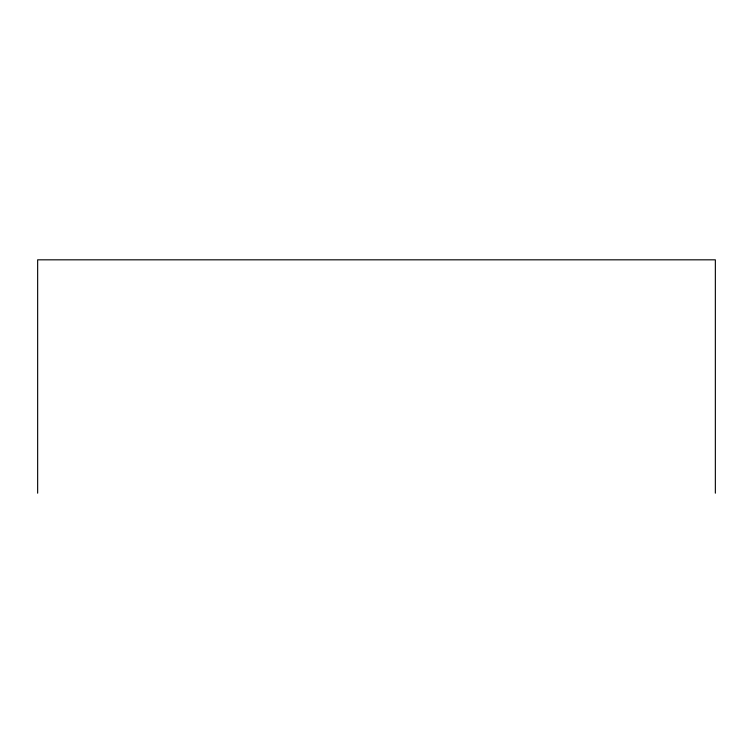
<?xml version="1.0" encoding="UTF-8"?>
<svg xmlns="http://www.w3.org/2000/svg" width="753" height="753" viewBox="0 0 753 753"><rect width="100%" height="100%" fill="white"/><g stroke="black" fill="none" stroke-linecap="round" stroke-linejoin="round"><path stroke-width="1.13" d="M715.35 493.177L715.35 259.823L37.65 259.823L37.65 493.177"/></g></svg>
